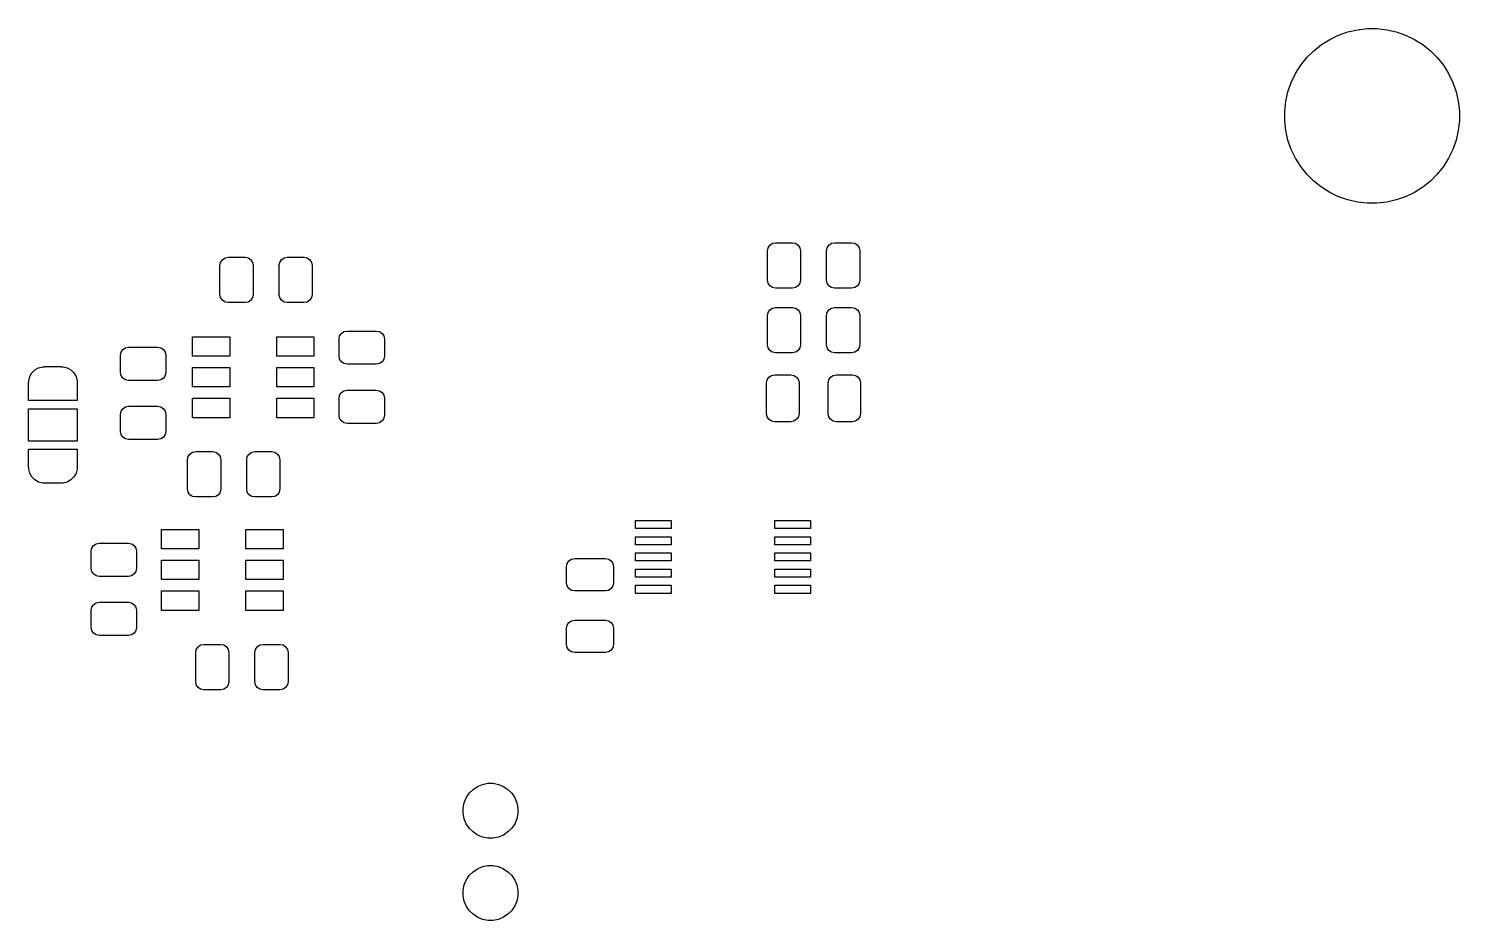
# Model space of a CAD drawing. Extents: x 0.82 to 4, y -3.08 to -0.83.
# Drawn here: x 2.262 to 4.001, y -1.912 to -0.828 of the extents above; entities that cross this region are included whole.
import ezdxf

# ---------------------------------------------------------------- set-up
doc = ezdxf.new("R2010")
doc.units = 0
doc.header["$MEASUREMENT"] = 0
doc.layers.add('BLACK', color=7, linetype='CONTINUOUS')

msp = doc.modelspace()

# ---------------------------------------------------------------- linework, layer by layer
at = {"layer": 'BLACK', "linetype": 'CONTINUOUS'}
for p, q in [((3.8546, -0.8362), (3.8658, -0.8323)), ((3.8658, -0.8323), (3.8775, -0.8297)), ((3.8775, -0.8297), (3.8893, -0.8283)), ((3.8893, -0.8283), (3.9012, -0.8283)), ((3.9012, -0.8283), (3.9131, -0.8297)), ((3.9131, -0.8297), (3.9247, -0.8323)), ((3.9247, -0.8323), (3.936, -0.8362)), ((3.8244, -0.8552), (3.8338, -0.8478)), ((3.8338, -0.8478), (3.8439, -0.8414)), ((3.8439, -0.8414), (3.8546, -0.8362)), ((3.936, -0.8362), (3.9467, -0.8414)), ((3.9467, -0.8414), (3.9568, -0.8478)), ((3.9568, -0.8478), (3.9661, -0.8552)), ((3.8086, -0.8729), (3.816, -0.8636)), ((3.816, -0.8636), (3.8244, -0.8552)), ((3.9661, -0.8552), (3.9745, -0.8636)), ((3.9745, -0.8636), (3.982, -0.8729)), ((3.7971, -0.8938), (3.8022, -0.883)), ((3.8022, -0.883), (3.8086, -0.8729)), ((3.982, -0.8729), (3.9883, -0.883)), ((3.9883, -0.883), (3.9935, -0.8938)), ((3.7931, -0.905), (3.7971, -0.8938)), ((3.9935, -0.8938), (3.9974, -0.905)), ((3.7891, -0.9285), (3.7905, -0.9166)), ((3.7905, -0.9166), (3.7931, -0.905)), ((3.9974, -0.905), (4.0001, -0.9166)), ((4.0001, -0.9166), (4.0014, -0.9285)), ((3.7891, -0.9404), (3.7891, -0.9285)), ((4.0014, -0.9285), (4.0014, -0.9404)), ((3.7905, -0.9523), (3.7891, -0.9404)), ((3.7931, -0.9639), (3.7905, -0.9523)), ((4.0001, -0.9523), (3.9974, -0.9639)), ((4.0014, -0.9404), (4.0001, -0.9523)), ((3.7971, -0.9751), (3.7931, -0.9639)), ((3.9974, -0.9639), (3.9935, -0.9751)), ((3.8022, -0.9859), (3.7971, -0.9751)), ((3.8086, -0.996), (3.8022, -0.9859)), ((3.9883, -0.9859), (3.982, -0.996)), ((3.9935, -0.9751), (3.9883, -0.9859)), ((3.816, -1.0053), (3.8086, -0.996)), ((3.8244, -1.0137), (3.816, -1.0053)), ((3.9745, -1.0053), (3.9661, -1.0137)), ((3.982, -0.996), (3.9745, -1.0053)), ((3.8338, -1.0211), (3.8244, -1.0137)), ((3.8439, -1.0275), (3.8338, -1.0211)), ((3.9568, -1.0211), (3.9467, -1.0275)), ((3.9661, -1.0137), (3.9568, -1.0211)), ((3.8546, -1.0327), (3.8439, -1.0275)), ((3.8658, -1.0366), (3.8546, -1.0327)), ((3.8775, -1.0392), (3.8658, -1.0366)), ((3.8893, -1.0406), (3.8775, -1.0392)), ((3.9012, -1.0406), (3.8893, -1.0406)), ((3.9131, -1.0392), (3.9012, -1.0406)), ((3.9247, -1.0366), (3.9131, -1.0392)), ((3.936, -1.0327), (3.9247, -1.0366)), ((3.9467, -1.0275), (3.936, -1.0327)), ((3.1604, -1.0984), (3.1612, -1.0947)), ((3.1612, -1.0947), (3.1633, -1.0915)), ((3.1633, -1.0915), (3.1665, -1.0893)), ((3.1665, -1.0893), (3.1703, -1.0886)), ((3.1703, -1.0886), (3.1909, -1.0886)), ((3.1909, -1.0886), (3.1947, -1.0893)), ((3.1947, -1.0893), (3.1979, -1.0915)), ((3.1979, -1.0915), (3.2, -1.0947)), ((3.2, -1.0947), (3.2008, -1.0984)), ((3.2323, -1.0984), (3.233, -1.0947)), ((3.233, -1.0947), (3.2352, -1.0915)), ((3.2352, -1.0915), (3.2384, -1.0893)), ((3.2384, -1.0893), (3.2421, -1.0886)), ((3.2421, -1.0886), (3.2628, -1.0886)), ((3.2628, -1.0886), (3.2666, -1.0893)), ((3.2666, -1.0893), (3.2698, -1.0915)), ((3.2698, -1.0915), (3.2719, -1.0947)), ((3.2719, -1.0947), (3.2726, -1.0984)), ((2.4951, -1.1161), (2.4958, -1.1124)), ((2.4958, -1.1124), (2.498, -1.1092)), ((2.498, -1.1092), (2.5012, -1.107)), ((2.5012, -1.107), (2.5049, -1.1063)), ((2.5049, -1.1063), (2.5256, -1.1063)), ((2.5256, -1.1063), (2.5294, -1.107)), ((2.5294, -1.107), (2.5326, -1.1092)), ((2.5326, -1.1092), (2.5347, -1.1124)), ((2.5347, -1.1124), (2.5354, -1.1161)), ((2.5669, -1.1161), (2.5677, -1.1124)), ((2.5677, -1.1124), (2.5698, -1.1092)), ((2.5698, -1.1092), (2.573, -1.107)), ((2.573, -1.107), (2.5768, -1.1063)), ((2.5768, -1.1063), (2.5974, -1.1063)), ((2.5974, -1.1063), (2.6012, -1.107)), ((2.6012, -1.107), (2.6044, -1.1092)), ((2.6044, -1.1092), (2.6065, -1.1124)), ((2.6065, -1.1124), (2.6073, -1.1161)), ((3.1604, -1.1339), (3.1604, -1.0984)), ((3.2008, -1.0984), (3.2008, -1.1339)), ((3.2323, -1.1339), (3.2323, -1.0984)), ((3.2726, -1.0984), (3.2726, -1.1339)), ((2.4951, -1.1516), (2.4951, -1.1161)), ((2.5354, -1.1161), (2.5354, -1.1516)), ((2.5669, -1.1516), (2.5669, -1.1161)), ((2.6073, -1.1161), (2.6073, -1.1516)), ((3.1612, -1.1376), (3.1604, -1.1339)), ((3.1633, -1.1408), (3.1612, -1.1376)), ((3.1665, -1.143), (3.1633, -1.1408)), ((3.1703, -1.1437), (3.1665, -1.143)), ((3.1909, -1.1437), (3.1703, -1.1437)), ((3.1947, -1.143), (3.1909, -1.1437)), ((3.1979, -1.1408), (3.1947, -1.143)), ((3.2, -1.1376), (3.1979, -1.1408)), ((3.2008, -1.1339), (3.2, -1.1376)), ((3.233, -1.1376), (3.2323, -1.1339)), ((3.2352, -1.1408), (3.233, -1.1376)), ((3.2384, -1.143), (3.2352, -1.1408)), ((3.2421, -1.1437), (3.2384, -1.143)), ((3.2628, -1.1437), (3.2421, -1.1437)), ((3.2666, -1.143), (3.2628, -1.1437)), ((3.2698, -1.1408), (3.2666, -1.143)), ((3.2719, -1.1376), (3.2698, -1.1408)), ((3.2726, -1.1339), (3.2719, -1.1376)), ((2.4958, -1.1553), (2.4951, -1.1516)), ((2.498, -1.1585), (2.4958, -1.1553)), ((2.5012, -1.1607), (2.498, -1.1585)), ((2.5049, -1.1614), (2.5012, -1.1607)), ((2.5256, -1.1614), (2.5049, -1.1614)), ((2.5294, -1.1607), (2.5256, -1.1614)), ((2.5326, -1.1585), (2.5294, -1.1607)), ((2.5347, -1.1553), (2.5326, -1.1585)), ((2.5354, -1.1516), (2.5347, -1.1553)), ((2.5677, -1.1553), (2.5669, -1.1516)), ((2.5698, -1.1585), (2.5677, -1.1553)), ((2.573, -1.1607), (2.5698, -1.1585)), ((2.5768, -1.1614), (2.573, -1.1607)), ((2.5974, -1.1614), (2.5768, -1.1614)), ((2.6012, -1.1607), (2.5974, -1.1614)), ((2.6044, -1.1585), (2.6012, -1.1607)), ((2.6065, -1.1553), (2.6044, -1.1585)), ((2.6073, -1.1516), (2.6065, -1.1553)), ((3.1604, -1.1772), (3.1612, -1.1734)), ((3.1604, -1.2126), (3.1604, -1.1772)), ((3.1612, -1.1734), (3.1633, -1.1702)), ((3.1633, -1.1702), (3.1665, -1.1681)), ((3.1665, -1.1681), (3.1703, -1.1673)), ((3.1703, -1.1673), (3.1909, -1.1673)), ((3.1909, -1.1673), (3.1947, -1.1681)), ((3.1947, -1.1681), (3.1979, -1.1702)), ((3.1979, -1.1702), (3.2, -1.1734)), ((3.2, -1.1734), (3.2008, -1.1772)), ((3.2008, -1.1772), (3.2008, -1.2126)), ((3.2323, -1.1772), (3.233, -1.1734)), ((3.2323, -1.2126), (3.2323, -1.1772)), ((3.233, -1.1734), (3.2352, -1.1702)), ((3.2352, -1.1702), (3.2384, -1.1681)), ((3.2384, -1.1681), (3.2421, -1.1673)), ((3.2421, -1.1673), (3.2628, -1.1673)), ((3.2628, -1.1673), (3.2666, -1.1681)), ((3.2666, -1.1681), (3.2698, -1.1702)), ((3.2698, -1.1702), (3.2719, -1.1734)), ((3.2719, -1.1734), (3.2726, -1.1772)), ((3.2726, -1.1772), (3.2726, -1.2126)), ((2.6405, -1.2019), (2.6426, -1.1987)), ((2.6426, -1.1987), (2.6458, -1.1966)), ((2.6458, -1.1966), (2.6496, -1.1959)), ((2.6496, -1.1959), (2.685, -1.1959)), ((2.685, -1.1959), (2.6888, -1.1966)), ((2.6888, -1.1966), (2.692, -1.1987)), ((2.692, -1.1987), (2.6941, -1.2019)), ((2.3769, -1.2184), (2.3801, -1.2163)), ((2.3801, -1.2163), (2.3839, -1.2156)), ((2.3839, -1.2156), (2.4193, -1.2156)), ((2.4193, -1.2156), (2.4231, -1.2163)), ((2.4231, -1.2163), (2.4263, -1.2184)), ((2.4616, -1.2264), (2.4616, -1.2028)), ((2.4616, -1.2028), (2.5069, -1.2028)), ((2.5069, -1.2028), (2.5069, -1.2264)), ((2.564, -1.2264), (2.564, -1.2028)), ((2.564, -1.2028), (2.6093, -1.2028)), ((2.6093, -1.2028), (2.6093, -1.2264)), ((2.6398, -1.2057), (2.6405, -1.2019)), ((2.6398, -1.2264), (2.6398, -1.2057)), ((2.6941, -1.2019), (2.6949, -1.2057)), ((2.6949, -1.2057), (2.6949, -1.2264)), ((3.1612, -1.2164), (3.1604, -1.2126)), ((3.1633, -1.2196), (3.1612, -1.2164)), ((3.2, -1.2164), (3.1979, -1.2196)), ((3.2008, -1.2126), (3.2, -1.2164)), ((3.233, -1.2164), (3.2323, -1.2126)), ((3.2352, -1.2196), (3.233, -1.2164)), ((3.2719, -1.2164), (3.2698, -1.2196)), ((3.2726, -1.2126), (3.2719, -1.2164)), ((2.374, -1.2254), (2.3748, -1.2216)), ((2.374, -1.2461), (2.374, -1.2254)), ((2.3748, -1.2216), (2.3769, -1.2184)), ((2.4263, -1.2184), (2.4284, -1.2216)), ((2.4284, -1.2216), (2.4291, -1.2254)), ((2.4291, -1.2254), (2.4291, -1.2461)), ((2.5069, -1.2264), (2.4616, -1.2264)), ((2.6093, -1.2264), (2.564, -1.2264)), ((2.6405, -1.2301), (2.6398, -1.2264)), ((2.6426, -1.2333), (2.6405, -1.2301)), ((2.6458, -1.2355), (2.6426, -1.2333)), ((2.692, -1.2333), (2.6888, -1.2355)), ((2.6941, -1.2301), (2.692, -1.2333)), ((2.6949, -1.2264), (2.6941, -1.2301)), ((3.1665, -1.2217), (3.1633, -1.2196)), ((3.1703, -1.2224), (3.1665, -1.2217)), ((3.1909, -1.2224), (3.1703, -1.2224)), ((3.1947, -1.2217), (3.1909, -1.2224)), ((3.1979, -1.2196), (3.1947, -1.2217)), ((3.2384, -1.2217), (3.2352, -1.2196)), ((3.2421, -1.2224), (3.2384, -1.2217)), ((3.2628, -1.2224), (3.2421, -1.2224)), ((3.2666, -1.2217), (3.2628, -1.2224)), ((3.2698, -1.2196), (3.2666, -1.2217)), ((2.2627, -1.2563), (2.264, -1.2513)), ((2.264, -1.2513), (2.2666, -1.2469)), ((2.2666, -1.2469), (2.2702, -1.2432)), ((2.2702, -1.2432), (2.2747, -1.2407)), ((2.2747, -1.2407), (2.2796, -1.2393)), ((2.2796, -1.2393), (2.2822, -1.2393)), ((2.2822, -1.2393), (2.2822, -1.2392)), ((2.2822, -1.2392), (2.3019, -1.2392)), ((2.3019, -1.2392), (2.3019, -1.2393)), ((2.3019, -1.2393), (2.3044, -1.2393)), ((2.3044, -1.2393), (2.3094, -1.2407)), ((2.3094, -1.2407), (2.3139, -1.2432)), ((2.3139, -1.2432), (2.3175, -1.2469)), ((2.3175, -1.2469), (2.3201, -1.2513)), ((2.3201, -1.2513), (2.3214, -1.2563)), ((2.3748, -1.2498), (2.374, -1.2461)), ((2.3769, -1.253), (2.3748, -1.2498)), ((2.4284, -1.2498), (2.4263, -1.253)), ((2.4291, -1.2461), (2.4284, -1.2498)), ((2.4616, -1.2638), (2.4616, -1.2402)), ((2.4616, -1.2402), (2.5069, -1.2402)), ((2.5069, -1.2402), (2.5069, -1.2638)), ((2.564, -1.2638), (2.564, -1.2402)), ((2.564, -1.2402), (2.6093, -1.2402)), ((2.6093, -1.2402), (2.6093, -1.2638)), ((2.6496, -1.2362), (2.6458, -1.2355)), ((2.685, -1.2362), (2.6496, -1.2362)), ((2.6888, -1.2355), (2.685, -1.2362)), ((3.1602, -1.2551), (3.1623, -1.2519)), ((3.1623, -1.2519), (3.1655, -1.2498)), ((3.1655, -1.2498), (3.1693, -1.249)), ((3.1693, -1.249), (3.189, -1.249)), ((3.189, -1.249), (3.1927, -1.2498)), ((3.1927, -1.2498), (3.1959, -1.2519)), ((3.1959, -1.2519), (3.1981, -1.2551)), ((3.235, -1.2551), (3.2371, -1.2519)), ((3.2371, -1.2519), (3.2403, -1.2498)), ((3.2403, -1.2498), (3.2441, -1.249)), ((3.2441, -1.249), (3.2638, -1.249)), ((3.2638, -1.249), (3.2675, -1.2498)), ((3.2675, -1.2498), (3.2707, -1.2519)), ((3.2707, -1.2519), (3.2729, -1.2551)), ((2.2625, -1.2805), (2.2625, -1.2589)), ((2.2625, -1.2589), (2.2627, -1.2589)), ((2.2627, -1.2589), (2.2627, -1.2563)), ((2.3214, -1.2563), (2.3214, -1.2589)), ((2.3214, -1.2589), (2.3216, -1.2589)), ((2.3216, -1.2589), (2.3216, -1.2805)), ((2.3801, -1.2552), (2.3769, -1.253)), ((2.3839, -1.2559), (2.3801, -1.2552)), ((2.4193, -1.2559), (2.3839, -1.2559)), ((2.4231, -1.2552), (2.4193, -1.2559)), ((2.4263, -1.253), (2.4231, -1.2552)), ((2.5069, -1.2638), (2.4616, -1.2638)), ((2.6093, -1.2638), (2.564, -1.2638)), ((2.6426, -1.2706), (2.6458, -1.2685)), ((2.6458, -1.2685), (2.6496, -1.2677)), ((2.6496, -1.2677), (2.685, -1.2677)), ((2.685, -1.2677), (2.6888, -1.2685)), ((2.6888, -1.2685), (2.692, -1.2706)), ((3.1594, -1.2589), (3.1602, -1.2551)), ((3.1594, -1.2963), (3.1594, -1.2589)), ((3.1981, -1.2551), (3.1988, -1.2589)), ((3.1988, -1.2589), (3.1988, -1.2963)), ((3.2343, -1.2589), (3.235, -1.2551)), ((3.2343, -1.2963), (3.2343, -1.2589)), ((3.2729, -1.2551), (3.2736, -1.2589)), ((3.2736, -1.2589), (3.2736, -1.2963)), ((2.3216, -1.2805), (2.2625, -1.2805)), ((2.4616, -1.3012), (2.4616, -1.2776)), ((2.4616, -1.2776), (2.5069, -1.2776)), ((2.5069, -1.2776), (2.5069, -1.3012)), ((2.564, -1.3012), (2.564, -1.2776)), ((2.564, -1.2776), (2.6093, -1.2776)), ((2.6093, -1.2776), (2.6093, -1.3012)), ((2.6398, -1.2776), (2.6405, -1.2738)), ((2.6398, -1.2982), (2.6398, -1.2776)), ((2.6405, -1.2738), (2.6426, -1.2706)), ((2.692, -1.2706), (2.6941, -1.2738)), ((2.6941, -1.2738), (2.6949, -1.2776)), ((2.6949, -1.2776), (2.6949, -1.2982)), ((2.2625, -1.3297), (2.2625, -1.2904)), ((2.2625, -1.2904), (2.3216, -1.2904)), ((2.3216, -1.2904), (2.3216, -1.3297)), ((2.374, -1.2972), (2.3748, -1.2935)), ((2.374, -1.3179), (2.374, -1.2972)), ((2.3748, -1.2935), (2.3769, -1.2903)), ((2.3769, -1.2903), (2.3801, -1.2882)), ((2.3801, -1.2882), (2.3839, -1.2874)), ((2.3839, -1.2874), (2.4193, -1.2874)), ((2.4193, -1.2874), (2.4231, -1.2882)), ((2.4231, -1.2882), (2.4263, -1.2903)), ((2.4263, -1.2903), (2.4284, -1.2935)), ((2.4284, -1.2935), (2.4291, -1.2972)), ((2.4291, -1.2972), (2.4291, -1.3179)), ((2.5069, -1.3012), (2.4616, -1.3012)), ((2.6093, -1.3012), (2.564, -1.3012)), ((2.6405, -1.302), (2.6398, -1.2982)), ((2.6426, -1.3052), (2.6405, -1.302)), ((2.6941, -1.302), (2.692, -1.3052)), ((2.6949, -1.2982), (2.6941, -1.302)), ((3.1602, -1.3), (3.1594, -1.2963)), ((3.1623, -1.3032), (3.1602, -1.3)), ((3.1655, -1.3054), (3.1623, -1.3032)), ((3.1959, -1.3032), (3.1927, -1.3054)), ((3.1981, -1.3), (3.1959, -1.3032)), ((3.1988, -1.2963), (3.1981, -1.3)), ((3.235, -1.3), (3.2343, -1.2963)), ((3.2371, -1.3032), (3.235, -1.3)), ((3.2403, -1.3054), (3.2371, -1.3032)), ((3.2707, -1.3032), (3.2675, -1.3054)), ((3.2729, -1.3), (3.2707, -1.3032)), ((3.2736, -1.2963), (3.2729, -1.3)), ((2.3748, -1.3217), (2.374, -1.3179)), ((2.4291, -1.3179), (2.4284, -1.3217)), ((2.6458, -1.3073), (2.6426, -1.3052)), ((2.6496, -1.3081), (2.6458, -1.3073)), ((2.685, -1.3081), (2.6496, -1.3081)), ((2.6888, -1.3073), (2.685, -1.3081)), ((2.692, -1.3052), (2.6888, -1.3073)), ((3.1693, -1.3061), (3.1655, -1.3054)), ((3.189, -1.3061), (3.1693, -1.3061)), ((3.1927, -1.3054), (3.189, -1.3061)), ((3.2441, -1.3061), (3.2403, -1.3054)), ((3.2638, -1.3061), (3.2441, -1.3061)), ((3.2675, -1.3054), (3.2638, -1.3061)), ((2.3216, -1.3297), (2.2625, -1.3297)), ((2.3769, -1.3249), (2.3748, -1.3217)), ((2.3801, -1.327), (2.3769, -1.3249)), ((2.3839, -1.3278), (2.3801, -1.327)), ((2.4193, -1.3278), (2.3839, -1.3278)), ((2.4231, -1.327), (2.4193, -1.3278)), ((2.4263, -1.3249), (2.4231, -1.327)), ((2.4284, -1.3217), (2.4263, -1.3249)), ((2.2625, -1.3612), (2.2625, -1.3396)), ((2.2625, -1.3396), (2.3216, -1.3396)), ((2.3216, -1.3396), (2.3216, -1.3612)), ((2.4557, -1.3524), (2.4565, -1.3486)), ((2.4557, -1.3878), (2.4557, -1.3524)), ((2.4565, -1.3486), (2.4586, -1.3454)), ((2.4586, -1.3454), (2.4618, -1.3433)), ((2.4618, -1.3433), (2.4656, -1.3425)), ((2.4656, -1.3425), (2.4862, -1.3425)), ((2.4862, -1.3425), (2.49, -1.3433)), ((2.49, -1.3433), (2.4932, -1.3454)), ((2.4932, -1.3454), (2.4953, -1.3486)), ((2.4953, -1.3486), (2.4961, -1.3524)), ((2.4961, -1.3524), (2.4961, -1.3878)), ((2.5276, -1.3524), (2.5283, -1.3486)), ((2.5276, -1.3878), (2.5276, -1.3524)), ((2.5283, -1.3486), (2.5304, -1.3454)), ((2.5304, -1.3454), (2.5336, -1.3433)), ((2.5336, -1.3433), (2.5374, -1.3425)), ((2.5374, -1.3425), (2.5581, -1.3425)), ((2.5581, -1.3425), (2.5618, -1.3433)), ((2.5618, -1.3433), (2.565, -1.3454)), ((2.565, -1.3454), (2.5672, -1.3486)), ((2.5672, -1.3486), (2.5679, -1.3524)), ((2.5679, -1.3524), (2.5679, -1.3878)), ((2.2627, -1.3612), (2.2625, -1.3612)), ((2.2627, -1.3638), (2.2627, -1.3612)), ((2.264, -1.3688), (2.2627, -1.3638)), ((2.2666, -1.3732), (2.264, -1.3688)), ((2.2702, -1.3768), (2.2666, -1.3732)), ((2.3175, -1.3732), (2.3139, -1.3768)), ((2.3201, -1.3688), (2.3175, -1.3732)), ((2.3214, -1.3638), (2.3201, -1.3688)), ((2.3216, -1.3612), (2.3214, -1.3612)), ((2.3214, -1.3612), (2.3214, -1.3638)), ((2.2747, -1.3794), (2.2702, -1.3768)), ((2.2796, -1.3807), (2.2747, -1.3794)), ((2.2822, -1.3807), (2.2796, -1.3807)), ((2.2822, -1.3809), (2.2822, -1.3807)), ((2.3019, -1.3809), (2.2822, -1.3809)), ((2.3044, -1.3807), (2.3019, -1.3807)), ((2.3019, -1.3807), (2.3019, -1.3809)), ((2.3094, -1.3794), (2.3044, -1.3807)), ((2.3139, -1.3768), (2.3094, -1.3794)), ((2.4565, -1.3916), (2.4557, -1.3878)), ((2.4961, -1.3878), (2.4953, -1.3916)), ((2.5283, -1.3916), (2.5276, -1.3878)), ((2.5679, -1.3878), (2.5672, -1.3916)), ((2.4586, -1.3948), (2.4565, -1.3916)), ((2.4618, -1.3969), (2.4586, -1.3948)), ((2.4656, -1.3976), (2.4618, -1.3969)), ((2.4862, -1.3976), (2.4656, -1.3976)), ((2.49, -1.3969), (2.4862, -1.3976)), ((2.4932, -1.3948), (2.49, -1.3969)), ((2.4953, -1.3916), (2.4932, -1.3948)), ((2.5304, -1.3948), (2.5283, -1.3916)), ((2.5336, -1.3969), (2.5304, -1.3948)), ((2.5374, -1.3976), (2.5336, -1.3969)), ((2.5581, -1.3976), (2.5374, -1.3976)), ((2.5618, -1.3969), (2.5581, -1.3976)), ((2.565, -1.3948), (2.5618, -1.3969)), ((2.5672, -1.3916), (2.565, -1.3948)), ((2.4242, -1.4606), (2.4242, -1.437)), ((2.4242, -1.437), (2.4695, -1.437)), ((2.4695, -1.437), (2.4695, -1.4606)), ((2.5266, -1.4606), (2.5266, -1.437)), ((2.5266, -1.437), (2.5719, -1.437)), ((2.5719, -1.437), (2.5719, -1.4606)), ((3, -1.436), (3, -1.4262)), ((3, -1.4262), (3.0433, -1.4262)), ((3.0433, -1.436), (3, -1.436)), ((3.0433, -1.4262), (3.0433, -1.436)), ((3.1693, -1.436), (3.1693, -1.4262)), ((3.1693, -1.4262), (3.2126, -1.4262)), ((3.2126, -1.436), (3.1693, -1.436)), ((3.2126, -1.4262), (3.2126, -1.436)), ((2.3386, -1.4636), (2.3393, -1.4598)), ((2.3393, -1.4598), (2.3415, -1.4566)), ((2.3415, -1.4566), (2.3447, -1.4545)), ((2.3447, -1.4545), (2.3484, -1.4537)), ((2.3484, -1.4537), (2.3839, -1.4537)), ((2.3839, -1.4537), (2.3876, -1.4545)), ((2.3876, -1.4545), (2.3908, -1.4566)), ((2.3908, -1.4566), (2.393, -1.4598)), ((2.393, -1.4598), (2.3937, -1.4636)), ((2.4695, -1.4606), (2.4242, -1.4606)), ((2.5719, -1.4606), (2.5266, -1.4606)), ((3, -1.4557), (3, -1.4459)), ((3, -1.4459), (3.0433, -1.4459)), ((3.0433, -1.4557), (3, -1.4557)), ((3.0433, -1.4459), (3.0433, -1.4557)), ((3.1693, -1.4557), (3.1693, -1.4459)), ((3.1693, -1.4459), (3.2126, -1.4459)), ((3.2126, -1.4557), (3.1693, -1.4557)), ((3.2126, -1.4459), (3.2126, -1.4557)), ((2.3386, -1.4843), (2.3386, -1.4636)), ((2.3937, -1.4636), (2.3937, -1.4843)), ((2.4242, -1.498), (2.4242, -1.4744)), ((2.4242, -1.4744), (2.4695, -1.4744)), ((2.4695, -1.4744), (2.4695, -1.498)), ((2.5266, -1.498), (2.5266, -1.4744)), ((2.5266, -1.4744), (2.5719, -1.4744)), ((2.5719, -1.4744), (2.5719, -1.498)), ((2.9171, -1.4785), (2.9192, -1.4753)), ((2.9192, -1.4753), (2.9224, -1.4732)), ((2.9224, -1.4732), (2.9262, -1.4724)), ((2.9262, -1.4724), (2.9636, -1.4724)), ((2.9636, -1.4724), (2.9673, -1.4732)), ((2.9673, -1.4732), (2.9705, -1.4753)), ((2.9705, -1.4753), (2.9727, -1.4785)), ((3, -1.4754), (3, -1.4656)), ((3, -1.4656), (3.0433, -1.4656)), ((3.0433, -1.4754), (3, -1.4754)), ((3.0433, -1.4656), (3.0433, -1.4754)), ((3.1693, -1.4754), (3.1693, -1.4656)), ((3.1693, -1.4656), (3.2126, -1.4656)), ((3.2126, -1.4754), (3.1693, -1.4754)), ((3.2126, -1.4656), (3.2126, -1.4754)), ((2.3393, -1.488), (2.3386, -1.4843)), ((2.3415, -1.4912), (2.3393, -1.488)), ((2.3447, -1.4933), (2.3415, -1.4912)), ((2.3484, -1.4941), (2.3447, -1.4933)), ((2.3839, -1.4941), (2.3484, -1.4941)), ((2.3876, -1.4933), (2.3839, -1.4941)), ((2.3908, -1.4912), (2.3876, -1.4933)), ((2.393, -1.488), (2.3908, -1.4912)), ((2.3937, -1.4843), (2.393, -1.488)), ((2.9163, -1.4823), (2.9171, -1.4785)), ((2.9163, -1.502), (2.9163, -1.4823)), ((2.9727, -1.4785), (2.9734, -1.4823)), ((2.9734, -1.4823), (2.9734, -1.502)), ((3, -1.4951), (3, -1.4852)), ((3, -1.4852), (3.0433, -1.4852)), ((3.0433, -1.4951), (3, -1.4951)), ((3.0433, -1.4852), (3.0433, -1.4951)), ((3.1693, -1.4951), (3.1693, -1.4852)), ((3.1693, -1.4852), (3.2126, -1.4852)), ((3.2126, -1.4951), (3.1693, -1.4951)), ((3.2126, -1.4852), (3.2126, -1.4951)), ((2.4695, -1.498), (2.4242, -1.498)), ((2.4242, -1.5354), (2.4242, -1.5118)), ((2.4242, -1.5118), (2.4695, -1.5118)), ((2.4695, -1.5118), (2.4695, -1.5354)), ((2.5719, -1.498), (2.5266, -1.498)), ((2.5266, -1.5354), (2.5266, -1.5118)), ((2.5266, -1.5118), (2.5719, -1.5118)), ((2.5719, -1.5118), (2.5719, -1.5354)), ((2.9171, -1.5057), (2.9163, -1.502)), ((2.9192, -1.5089), (2.9171, -1.5057)), ((2.9224, -1.5111), (2.9192, -1.5089)), ((2.9262, -1.5118), (2.9224, -1.5111)), ((2.9636, -1.5118), (2.9262, -1.5118)), ((2.9673, -1.5111), (2.9636, -1.5118)), ((2.9705, -1.5089), (2.9673, -1.5111)), ((2.9727, -1.5057), (2.9705, -1.5089)), ((2.9734, -1.502), (2.9727, -1.5057)), ((3, -1.5148), (3, -1.5049)), ((3, -1.5049), (3.0433, -1.5049)), ((3.0433, -1.5049), (3.0433, -1.5148)), ((3.1693, -1.5148), (3.1693, -1.5049)), ((3.1693, -1.5049), (3.2126, -1.5049)), ((3.2126, -1.5049), (3.2126, -1.5148)), ((2.3393, -1.5317), (2.3415, -1.5285)), ((2.3415, -1.5285), (2.3447, -1.5263)), ((2.3447, -1.5263), (2.3484, -1.5256)), ((2.3484, -1.5256), (2.3839, -1.5256)), ((2.3839, -1.5256), (2.3876, -1.5263)), ((2.3876, -1.5263), (2.3908, -1.5285)), ((2.3908, -1.5285), (2.393, -1.5317)), ((3.0433, -1.5148), (3, -1.5148)), ((3.2126, -1.5148), (3.1693, -1.5148)), ((2.3386, -1.5354), (2.3393, -1.5317)), ((2.3386, -1.5561), (2.3386, -1.5354)), ((2.393, -1.5317), (2.3937, -1.5354)), ((2.3937, -1.5354), (2.3937, -1.5561)), ((2.4695, -1.5354), (2.4242, -1.5354)), ((2.5719, -1.5354), (2.5266, -1.5354)), ((2.9224, -1.548), (2.9262, -1.5472)), ((2.9262, -1.5472), (2.9636, -1.5472)), ((2.9636, -1.5472), (2.9673, -1.548)), ((2.3393, -1.5599), (2.3386, -1.5561)), ((2.3415, -1.5631), (2.3393, -1.5599)), ((2.3447, -1.5652), (2.3415, -1.5631)), ((2.3908, -1.5631), (2.3876, -1.5652)), ((2.393, -1.5599), (2.3908, -1.5631)), ((2.3937, -1.5561), (2.393, -1.5599)), ((2.9163, -1.5571), (2.9171, -1.5533)), ((2.9163, -1.5768), (2.9163, -1.5571)), ((2.9171, -1.5533), (2.9192, -1.5501)), ((2.9192, -1.5501), (2.9224, -1.548)), ((2.9673, -1.548), (2.9705, -1.5501)), ((2.9705, -1.5501), (2.9727, -1.5533)), ((2.9727, -1.5533), (2.9734, -1.5571)), ((2.9734, -1.5571), (2.9734, -1.5768)), ((2.3484, -1.5659), (2.3447, -1.5652)), ((2.3839, -1.5659), (2.3484, -1.5659)), ((2.3876, -1.5652), (2.3839, -1.5659)), ((2.4663, -1.5828), (2.4684, -1.5797)), ((2.4684, -1.5797), (2.4716, -1.5775)), ((2.4716, -1.5775), (2.4754, -1.5768)), ((2.4754, -1.5768), (2.4961, -1.5768)), ((2.4961, -1.5768), (2.4998, -1.5775)), ((2.4998, -1.5775), (2.503, -1.5797)), ((2.503, -1.5797), (2.5052, -1.5828)), ((2.5382, -1.5828), (2.5403, -1.5797)), ((2.5403, -1.5797), (2.5435, -1.5775)), ((2.5435, -1.5775), (2.5472, -1.5768)), ((2.5472, -1.5768), (2.5679, -1.5768)), ((2.5679, -1.5768), (2.5717, -1.5775)), ((2.5717, -1.5775), (2.5749, -1.5797)), ((2.5749, -1.5797), (2.577, -1.5828)), ((2.9171, -1.5805), (2.9163, -1.5768)), ((2.9192, -1.5837), (2.9171, -1.5805)), ((2.9727, -1.5805), (2.9705, -1.5837)), ((2.9734, -1.5768), (2.9727, -1.5805)), ((2.4656, -1.5866), (2.4663, -1.5828)), ((2.4656, -1.622), (2.4656, -1.5866)), ((2.5052, -1.5828), (2.5059, -1.5866)), ((2.5059, -1.5866), (2.5059, -1.622)), ((2.5374, -1.5866), (2.5382, -1.5828)), ((2.5374, -1.622), (2.5374, -1.5866)), ((2.577, -1.5828), (2.5778, -1.5866)), ((2.5778, -1.5866), (2.5778, -1.622)), ((2.9224, -1.5859), (2.9192, -1.5837)), ((2.9262, -1.5866), (2.9224, -1.5859)), ((2.9636, -1.5866), (2.9262, -1.5866)), ((2.9673, -1.5859), (2.9636, -1.5866)), ((2.9705, -1.5837), (2.9673, -1.5859)), ((2.4663, -1.6258), (2.4656, -1.622)), ((2.4684, -1.629), (2.4663, -1.6258)), ((2.4716, -1.6311), (2.4684, -1.629)), ((2.4754, -1.6319), (2.4716, -1.6311)), ((2.4961, -1.6319), (2.4754, -1.6319)), ((2.4998, -1.6311), (2.4961, -1.6319)), ((2.503, -1.629), (2.4998, -1.6311)), ((2.5052, -1.6258), (2.503, -1.629)), ((2.5059, -1.622), (2.5052, -1.6258)), ((2.5382, -1.6258), (2.5374, -1.622)), ((2.5403, -1.629), (2.5382, -1.6258)), ((2.5435, -1.6311), (2.5403, -1.629)), ((2.5472, -1.6319), (2.5435, -1.6311)), ((2.5679, -1.6319), (2.5472, -1.6319)), ((2.5717, -1.6311), (2.5679, -1.6319)), ((2.5749, -1.629), (2.5717, -1.6311)), ((2.577, -1.6258), (2.5749, -1.629)), ((2.5778, -1.622), (2.577, -1.6258)), ((2.798, -1.7577), (2.8026, -1.7531)), ((2.8026, -1.7531), (2.808, -1.7494)), ((2.808, -1.7494), (2.8141, -1.7469)), ((2.8141, -1.7469), (2.8205, -1.7456)), ((2.8205, -1.7456), (2.8271, -1.7456)), ((2.8271, -1.7456), (2.8335, -1.7469)), ((2.8335, -1.7469), (2.8396, -1.7494)), ((2.8396, -1.7494), (2.845, -1.7531)), ((2.845, -1.7531), (2.8497, -1.7577)), ((2.7905, -1.7757), (2.7918, -1.7692)), ((2.7918, -1.7692), (2.7943, -1.7632)), ((2.7943, -1.7632), (2.798, -1.7577)), ((2.8497, -1.7577), (2.8533, -1.7632)), ((2.8533, -1.7632), (2.8558, -1.7692)), ((2.8558, -1.7692), (2.8571, -1.7757)), ((2.7905, -1.7822), (2.7905, -1.7757)), ((2.7918, -1.7887), (2.7905, -1.7822)), ((2.7943, -1.7947), (2.7918, -1.7887)), ((2.8558, -1.7887), (2.8533, -1.7947)), ((2.8571, -1.7822), (2.8558, -1.7887)), ((2.8571, -1.7757), (2.8571, -1.7822)), ((2.798, -1.8002), (2.7943, -1.7947)), ((2.8026, -1.8048), (2.798, -1.8002)), ((2.808, -1.8085), (2.8026, -1.8048)), ((2.8141, -1.811), (2.808, -1.8085)), ((2.8396, -1.8085), (2.8335, -1.811)), ((2.845, -1.8048), (2.8396, -1.8085)), ((2.8497, -1.8002), (2.845, -1.8048)), ((2.8533, -1.7947), (2.8497, -1.8002)), ((2.8205, -1.8122), (2.8141, -1.811)), ((2.8271, -1.8122), (2.8205, -1.8122)), ((2.8335, -1.811), (2.8271, -1.8122)), ((2.7943, -1.8632), (2.798, -1.8577)), ((2.798, -1.8577), (2.8026, -1.8531)), ((2.8026, -1.8531), (2.808, -1.8494)), ((2.808, -1.8494), (2.8141, -1.8469)), ((2.8141, -1.8469), (2.8205, -1.8456)), ((2.8205, -1.8456), (2.8271, -1.8456)), ((2.8271, -1.8456), (2.8335, -1.8469)), ((2.8335, -1.8469), (2.8396, -1.8494)), ((2.8396, -1.8494), (2.845, -1.8531)), ((2.845, -1.8531), (2.8497, -1.8577)), ((2.8497, -1.8577), (2.8533, -1.8632)), ((2.7905, -1.8757), (2.7918, -1.8692)), ((2.7905, -1.8822), (2.7905, -1.8757)), ((2.7918, -1.8692), (2.7943, -1.8632)), ((2.8533, -1.8632), (2.8558, -1.8692)), ((2.8558, -1.8692), (2.8571, -1.8757)), ((2.8571, -1.8757), (2.8571, -1.8822)), ((2.7918, -1.8887), (2.7905, -1.8822)), ((2.7943, -1.8947), (2.7918, -1.8887)), ((2.798, -1.9002), (2.7943, -1.8947)), ((2.8533, -1.8947), (2.8497, -1.9002)), ((2.8558, -1.8887), (2.8533, -1.8947)), ((2.8571, -1.8822), (2.8558, -1.8887)), ((2.8026, -1.9048), (2.798, -1.9002)), ((2.808, -1.9085), (2.8026, -1.9048)), ((2.8141, -1.911), (2.808, -1.9085)), ((2.8205, -1.9122), (2.8141, -1.911)), ((2.8271, -1.9122), (2.8205, -1.9122)), ((2.8335, -1.911), (2.8271, -1.9122)), ((2.8396, -1.9085), (2.8335, -1.911)), ((2.845, -1.9048), (2.8396, -1.9085)), ((2.8497, -1.9002), (2.845, -1.9048))]:
    msp.add_line(p, q, dxfattribs=at)

doc.saveas('drawing.dxf')
